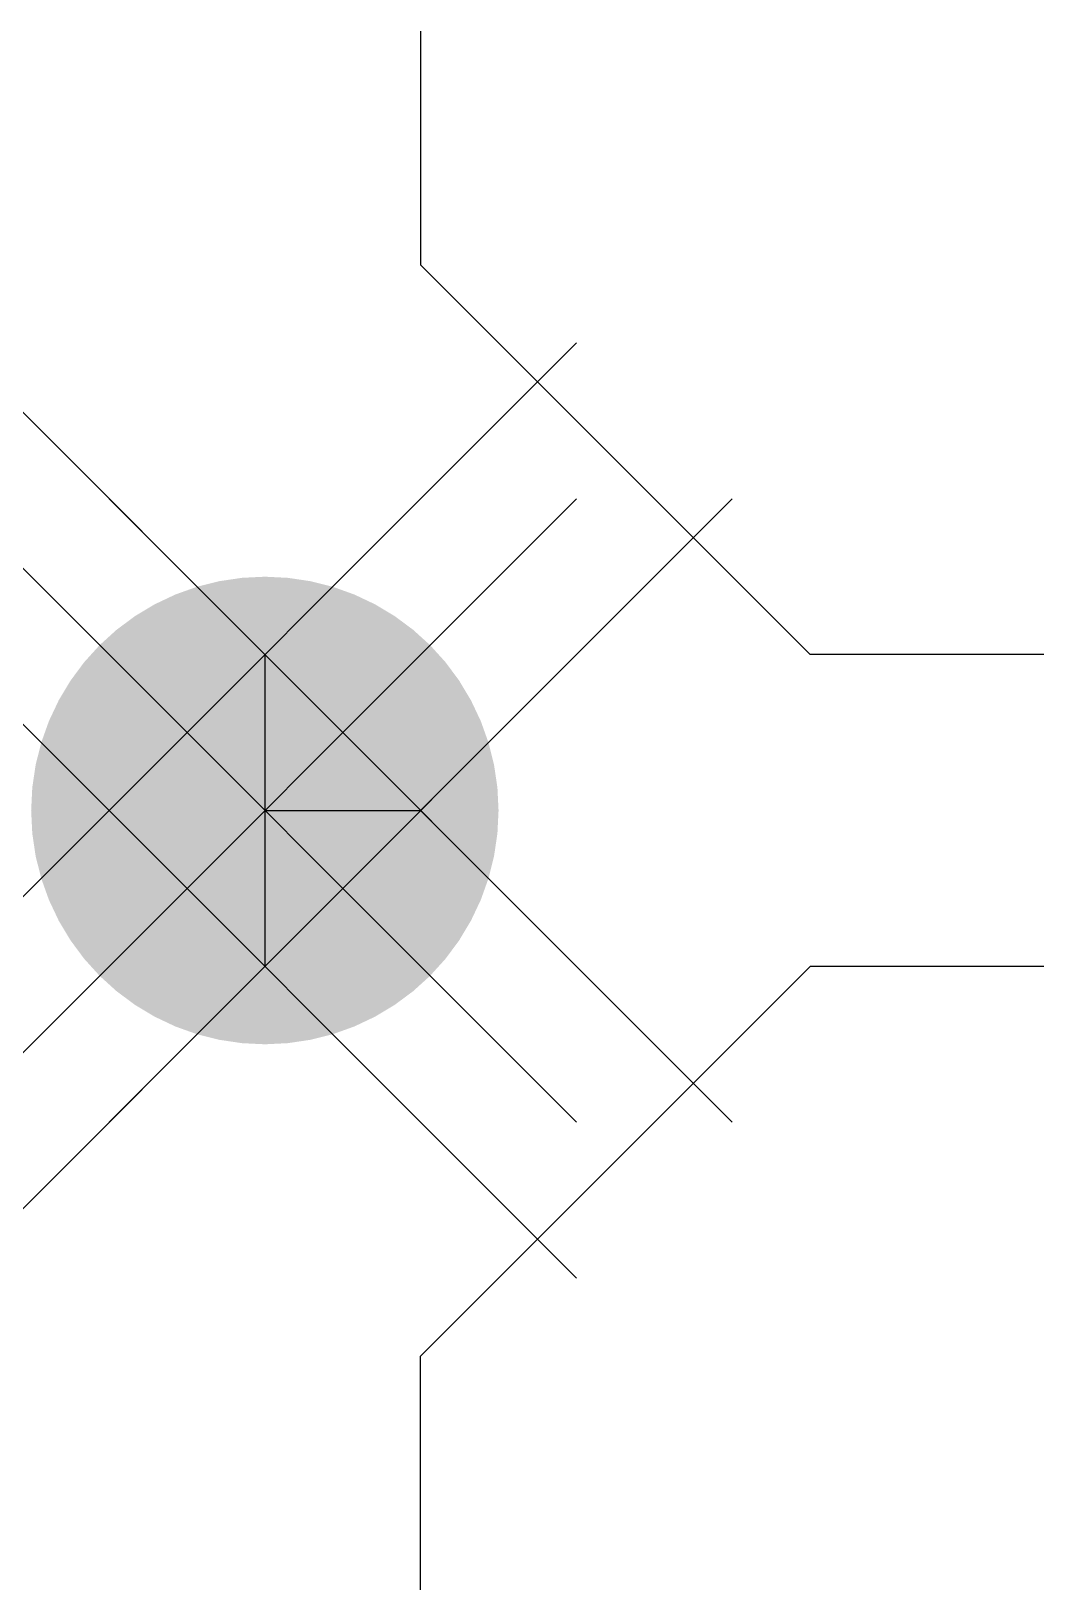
# Model space of a CAD drawing. Extents: x 26.25 to 29.5, y 96.5 to 101.5.
import ezdxf

# ---------------------------------------------------------------- set-up
doc = ezdxf.new("R2010")
doc.units = 0
doc.header["$LTSCALE"] = 0.2
doc.header["$PDMODE"] = 3
doc.header["$PDSIZE"] = -2
doc.layers.get('0').update_dxf_attribs({"linetype": 'CONTINUOUS'})
doc.layers.add('C', color=7, linetype='CONTINUOUS')
doc.layers.add('INFO', color=2, linetype='CONTINUOUS')

msp = doc.modelspace()

# ---------------------------------------------------------------- linework, layer by layer
at = {"color": 0, "linetype": 'CONTINUOUS'}
for p, q in [((27, 99.5), (27, 98.5)), ((27, 99), (27.5, 99))]:
    msp.add_line(p, q, dxfattribs=at)
at = {"color": 0, "linetype": 'CONTINUOUS', "const_width": 0.75}
msp.add_lwpolyline([(27, 98.625, 1), (27, 99.375, 1)], format="xyb", close=True, dxfattribs=at)
at = {"layer": 'C', "color": 0, "linetype": 'CONTINUOUS'}
for p in [(27, 99.5), (27, 99.5), (27, 99), (27.5, 99), (27.5, 99), (27, 98.5)]:
    msp.add_point(p, dxfattribs=at)
at = {"layer": 'INFO', "color": 0, "linetype": 'CONTINUOUS'}
for p, q in [((27.5, 101.5), (27.5, 100.75)), ((28.75, 99.5), (27.5, 100.75)), ((29.5, 99.5), (28.75, 99.5)), ((28.75, 98.5), (27.5, 97.25)), ((29.5, 98.5), (28.75, 98.5)), ((27.5, 96.5), (27.5, 97.25))]:
    msp.add_line(p, q, dxfattribs=at)

doc.saveas('drawing.dxf')
